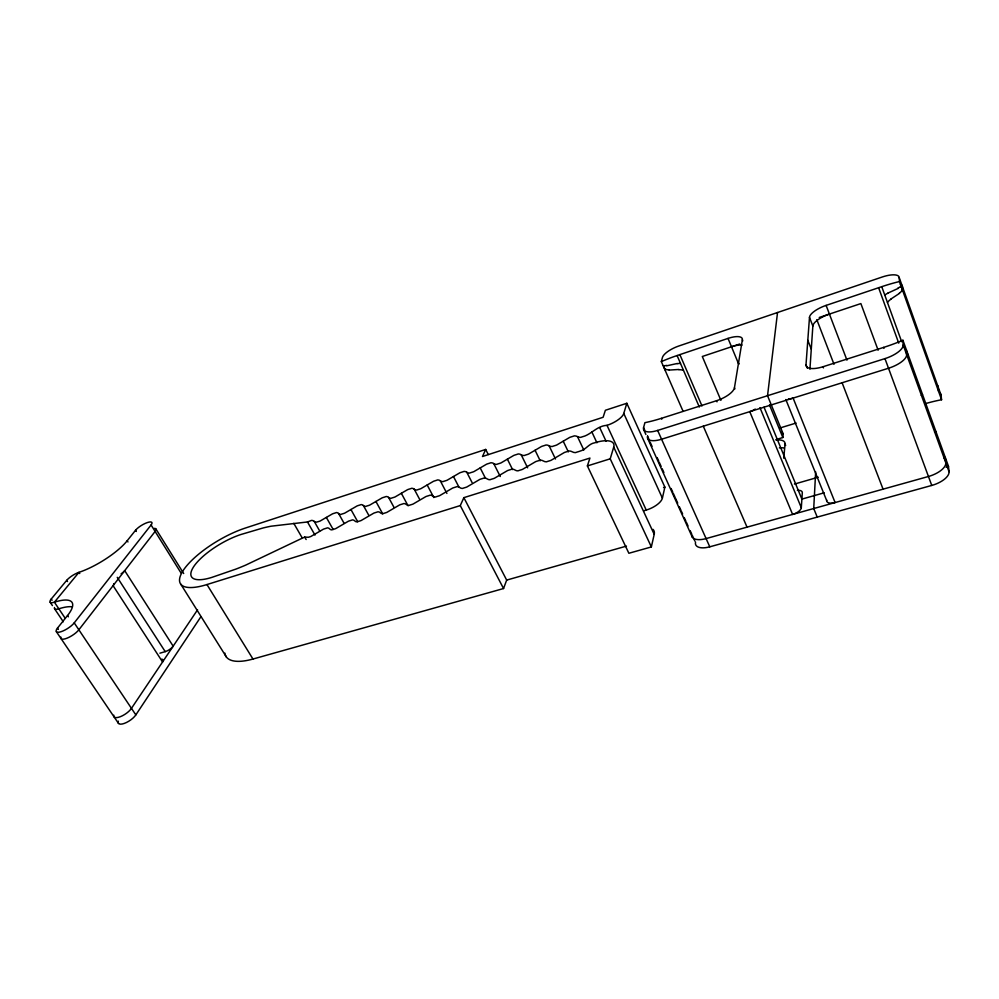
<?xml version="1.0" encoding="UTF-8"?>
<svg xmlns="http://www.w3.org/2000/svg" width="999" height="999" viewBox="0 0 999 999"><rect width="100%" height="100%" fill="white"/><g stroke="black" fill="none" stroke-linecap="round" stroke-linejoin="round"><path stroke-width="1.5" d="M788.386 398.938A9.303 3.609 -21.8 0 0 793.119 398.089L835.102 502.559A9.016 4.096 -20.5 0 1 826.685 500.599L826.71 500.049M815.659 471.878L813.723 508.528L817.232 517.107M809.927 369.243L812.849 326.036L809.49 317.345A17.458 6.044 -21.6 0 1 826.111 305.394L881.742 286.676A81.106 28.959 -20.6 0 1 899.45 281.543L899.212 277.585A17.707 5.994 -20.9 0 0 882.254 276.998L678.808 346.004A16.096 5.507 -23.9 0 0 662.449 357.467L661.338 361.613L682.816 410.714M755.281 409.066A9.128 3.546 -22.5 0 1 749.762 411.65L792.607 514.423A8.841 4.021 -21.4 0 0 801.31 507.717L802.309 492.757A8.704 3.884 -21.4 0 0 797.377 490.359M807.367 368.194L806.006 364.76L809.49 317.345M783.753 458.229L785.052 443.981A16.159 6.706 -22 0 0 776.123 440.059M776.061 439.585L782.854 437.525L783.191 433.916L767.532 395.704L777.534 312.525M734.927 388.861L734.452 387.749L742.344 339.81A16.683 5.807 -23.1 0 0 728.034 338.399L677.097 355.544A73.564 26.498 -23.9 0 0 661.338 361.613M695.541 542.107L695.479 542.445A16.921 7.73 -23.1 0 0 709.777 546.815L931.755 485.439A18.694 8.454 -18.5 0 0 949.038 471.703L948.488 466.321L902.909 340.247A81.156 28.971 -20.6 0 1 883.678 347.39L823.026 366.733A18.594 6.931 -21.4 0 1 806.006 364.76M488.249 454.508L485.689 449.438L245.279 528.071A53.909 17.72 -30.7 0 0 183.579 569.905A53.909 17.72 -30.7 0 0 206.955 584.552L460.277 505.569L463.861 497.652L589.922 458.066L587.387 465.934L628.87 553.271L651.36 546.94L654.208 534.328A24.038 10.614 -24.8 0 0 653.009 529.37M644.005 510.726L646.241 510.064A15.46 6.543 -24.4 0 0 662.387 498.139L664.872 487.137L626.823 403.271L605.382 410.277L603.121 417.27L482.492 456.506L485.689 449.438M900.836 286.026L900.786 286.376A1.461 1.274 8.3 0 1 900.511 287M649.787 441.333L647.589 435.976M664.897 369.755L665.109 368.968M644.705 430.07L643.581 427.597L644.904 422.677A73.614 26.523 -23.9 0 0 661.4 418.331L716.52 400.724A17.72 6.631 -23.1 0 0 734.452 387.749M651.36 546.94L610.214 458.816L613.723 447.077A24.7 9.428 -25.3 0 0 594.88 442.757C588.723 443.643 586.001 449.675 580.157 451.086A14.673 5.482 -25.4 0 1 577.484 451.935C572.927 454.47 571.565 449.125 566.97 451.66A14.76 5.569 -25.7 0 0 564.348 452.51L551.061 460.314A14.523 5.395 -25.9 0 1 548.439 461.151C543.881 463.686 542.807 458.279 538.261 460.801A14.598 5.482 -26.2 0 0 535.676 461.625L522.477 469.38A14.373 5.307 -26.4 0 1 519.905 470.192C515.384 472.714 514.56 467.282 510.052 469.78A14.461 5.395 -26.7 0 0 507.517 470.591L494.393 478.284A14.223 5.22 -26.8 0 1 491.87 479.083C487.387 481.58 486.813 476.123 482.342 478.596A14.323 5.295 -27.2 0 0 479.845 479.395L466.808 487.025A14.098 5.132 -27.3 0 1 464.323 487.812C459.915 490.259 459.54 484.802 455.107 487.262A14.186 5.207 -27.6 0 0 452.647 488.049L439.697 495.629A13.974 5.057 -27.7 0 1 437.25 496.403C432.829 498.851 432.742 493.344 428.334 495.779A14.073 5.12 -28 0 0 425.924 496.553L413.049 504.07A13.849 4.97 -28.1 0 1 410.651 504.832C406.256 507.267 406.406 501.735 402.023 504.158A13.949 5.032 -28.4 0 0 399.65 504.907L386.863 512.375A13.736 4.883 -28.5 0 1 384.503 513.124C380.132 515.534 380.519 509.989 376.161 512.387A13.849 4.945 -28.8 0 0 373.826 513.124L361.114 520.541A13.636 4.795 -28.9 0 1 358.791 521.278C354.433 523.663 355.057 518.106 350.724 520.479A13.736 4.858 -29.2 0 0 348.426 521.203L335.789 528.571A13.536 4.708 -29.2 0 1 333.516 529.295C329.171 531.655 330.032 526.086 325.711 528.434A13.649 4.77 -29.6 0 0 323.451 529.158L310.889 536.463A13.387 4.608 -29.6 0 1 308.329 537.262L304.732 537.1A165.896 62.949 -30.7 0 0 300.624 538.948L245.766 565.084A116.92 37.263 -29.9 0 1 235.976 569.08L211.8 577.41A40.959 13.462 -30.7 0 1 193.918 566.321A40.959 13.462 -30.7 0 1 240.921 534.502L263.074 527.971A129.346 44.431 -31.4 0 1 271.104 526.198L307.48 521.965A12.975 4.421 -29.6 0 1 309.39 521.278C314.061 518.319 313.711 523.738 317.957 521.728A13.212 4.483 -29.3 0 0 320.167 521.016L332.505 513.848A13.399 4.608 -29.3 0 1 334.727 513.136C338.936 510.814 338.249 516.183 342.47 513.861A13.299 4.558 -29 0 0 344.717 513.136L357.13 505.906A13.499 4.695 -29 0 1 359.39 505.182C363.624 502.847 363.149 508.204 367.395 505.844A13.399 4.633 -28.6 0 0 369.68 505.119L382.167 497.839A13.599 4.77 -28.6 0 1 384.465 497.102C388.711 494.742 388.474 500.074 392.732 497.714A13.499 4.72 -28.3 0 0 395.055 496.965L407.617 489.635A13.711 4.858 -28.2 0 1 409.952 488.886C414.223 486.513 414.21 491.82 418.494 489.435A13.611 4.795 -27.9 0 0 420.866 488.673L433.504 481.293A13.824 4.945 -27.8 0 1 435.876 480.531C440.172 478.134 440.397 483.429 444.692 481.019A13.724 4.87 -27.5 0 0 447.102 480.244L459.815 472.814A13.936 5.032 -27.4 0 1 462.237 472.028C466.558 469.617 467.02 474.887 471.353 472.452A13.849 4.958 -27.1 0 0 473.801 471.665L486.588 464.185A14.073 5.107 -27 0 1 489.048 463.386C493.406 460.951 494.093 466.196 498.464 463.736A13.986 5.045 -26.7 0 0 500.949 462.937L513.823 455.407A14.198 5.195 -26.5 0 1 516.333 454.595C520.716 452.147 521.653 457.342 526.048 454.882A14.123 5.12 -26.2 0 0 528.583 454.07L541.533 446.466A14.348 5.282 -26.1 0 1 544.08 445.654C548.501 443.181 549.675 448.351 554.12 445.854A14.261 5.207 -25.8 0 0 556.693 445.03L569.73 437.387A14.498 5.37 -25.6 0 1 572.327 436.551C576.798 434.053 578.209 439.185 582.692 436.675A14.423 5.282 -25.3 0 0 585.314 435.839C592.782 432.617 597.989 425.786 607.017 425.337A15.872 5.794 -24.9 0 0 623.776 413.461L626.823 403.271M224.862 653.121A52.635 20.08 -31.2 0 0 252.972 659.04L503.546 588.536L506.668 580.094L463.861 497.652M118.344 721.153A10.964 4.071 -33.7 0 0 124.301 723.413A10.964 4.071 -33.7 0 0 135.839 714.897L200.799 616.87M197.552 609.815L131.456 708.353A10.989 4.033 -33.6 0 1 120.317 716.708A10.989 4.033 -33.6 0 1 113.786 715.197M51.261 599A10.664 3.097 -32.2 0 0 54.396 602.197A44.193 13.062 -32.7 0 1 67.52 615.546L57.492 628.109A11.301 3.459 -32.6 0 0 60.902 631.755A11.301 3.459 -32.6 0 0 74.226 622.877L151.086 524.987A10.04 2.872 -30.9 0 0 147.303 522.577A10.04 2.872 -30.9 0 0 135.552 530.257L127.185 540.746A40.335 11.351 -31.4 0 1 78.946 572.34A10.415 2.985 -31.9 0 0 66.708 580.344L51.261 599L52.085 600.237M890.796 299.101L899.462 293.394M907.966 354.258L906.667 355.032M922.502 394.63L921.265 395.354M935.876 431.468L934.589 432.167M887.749 293.182L898.151 288.411M945.266 457.43L945.803 462.762A18.744 8.379 -18.6 0 1 928.458 476.486L706.093 538.586A16.971 7.655 -23.2 0 1 691.808 534.315L690.197 530.744M944.455 457.792L943.93 457.954M739.797 343.993L702.309 356.493L720.916 400.362M819.255 317.47L860.876 303.584L878.133 350.224M643.581 427.597A17.557 6.656 -24.1 0 0 657.642 430.432L884.964 358.616A19.431 7.318 -20.4 0 0 903.183 345.005L902.909 340.247M587.387 465.934L610.214 458.816M779.72 428.059L796.103 423.052M663.548 487.537L664.872 487.137M159.902 653.184L165.222 651.635A6.831 2.423 -32.3 0 0 173.164 646.166L124.713 570.654A7.005 2.098 -31.6 0 1 121.104 573.788M794.442 484.078L818.243 477.222M506.668 580.094L626.473 546.103M824.212 492.794L801.885 499.1L764.023 407.18M666.795 365.796L677.21 363.511M669.118 370.08L678.933 369.468M781.742 432.442L783.191 433.916M663.299 365.597L663.548 365.796A1.349 1.224 -19.3 0 0 664.16 366.084M664.61 368.469L664.71 368.606A2.298 2.123 -22.4 0 0 664.26 368.057M664.822 368.743L664.922 368.868A2.535 2.323 -19.3 0 0 665.671 369.58M56.419 631.768L118.519 723.438M57.492 628.109L58.367 629.407M50.212 602.31L52.423 605.606M54.645 608.891L63.312 621.778M67.52 615.546L68.382 616.82M65.272 618.381L54.396 602.197L78.946 572.34L79.745 573.551M74.226 622.877L135.839 714.897M66.708 580.344L67.507 581.555M117.245 577.322L165.222 651.635M127.185 540.746L127.959 541.957M135.552 530.257L136.314 531.456M180.782 584.178L226.386 657.005M155.994 529.095L183.691 573.526M151.086 524.987L181.131 573.151M206.955 584.552L252.972 659.04M293.793 523.351L301.985 537.524M304.732 537.1L306.144 539.535M307.48 521.965L314.997 535.089M314.198 521.341L319.68 530.944M326.348 517.432L333.179 529.495M338.586 513.498L344.043 523.201M350.936 509.515L357.717 521.703M363.374 505.519L368.793 515.322M375.924 501.473L382.679 513.798M388.586 497.402L393.968 507.317M401.348 493.294L408.042 505.756M414.21 489.16L419.555 499.188M427.185 484.977L433.841 497.577M440.272 480.769L446.903 493.431M460.277 505.569L503.546 588.536M453.471 476.523L458.753 486.725M466.77 472.24L472.04 482.492M480.194 467.919L485.452 478.234M493.731 463.561L500.262 476.511M507.392 459.165L512.599 469.605M521.166 454.732L527.634 467.832M535.064 450.262L540.222 460.814M549.075 445.754L555.494 459.003M563.224 441.208L568.331 451.873M577.484 436.613L583.828 450.025M591.87 431.98L596.927 442.782M599.762 427.672L606.043 441.171M607.017 425.337L646.241 510.064M613.723 447.077L654.208 534.328M623.776 413.461L662.387 498.139M650.361 442.594L652.06 446.366M657.155 457.629L658.841 461.363M659.402 462.612L661.088 466.333M662.212 468.818L663.885 472.527M671.103 488.511L672.764 492.17M673.314 493.394L674.962 497.052M675.511 498.264L677.709 503.121M679.357 506.755L680.993 510.377M681.53 511.575L682.629 513.986M684.253 517.594L685.876 521.191M686.425 522.39L688.036 525.973M692.419 535.676L694.867 541.096M643.918 430.144L645.891 434.515M647.864 438.861L692.332 537.2M657.642 430.432L709.777 546.815M661.4 418.331L661.788 419.18M703.296 426.186L747.04 527.16M677.097 355.544L699.312 406.993M679.869 354.62L701.985 405.944M716.52 400.724L716.995 401.848M738.523 363.012L738.985 364.098M728.034 338.399L738.511 363.686M759.952 407.629L801.31 507.717M769.492 404.932L782.854 437.525M742.344 339.81L742.781 340.871M785.052 443.981L785.664 445.467M785.826 399.525L826.685 500.599M807.804 340.272L811.288 349.188M823.026 366.733L823.476 367.894M842.107 382.754L883.066 489.16M816.832 319.692L834.015 364.298M826.111 305.394L846.965 360.164M883.678 347.39L884.015 348.314M884.964 358.616L931.755 485.439M903.183 345.005L949.038 471.703M881.742 286.676L901.672 341.733M878.62 287.737L898.75 343.169M899.212 277.585L941.083 395.242L941.558 399.75A78.159 33.604 -18.9 0 0 925.261 403.683M899.45 281.543L941.558 399.75M938.573 391.383L938.123 386.913A17.133 6.918 -19.3 0 0 936.712 384.665M902.634 290.484L902.384 286.488A17.657 6.069 -20.8 0 0 900.336 284.216M906.368 349.812L906.667 354.62A19.368 7.405 -20.2 0 1 888.511 368.244L661.588 439.235A17.507 6.743 -24 0 1 647.502 436.288M939.672 392.969A17.083 6.981 -19.2 0 1 941.083 395.242M812.849 326.036A17.408 6.131 -21.5 0 1 829.42 314.086M948.488 466.321A78.197 33.616 -18.9 0 1 946.103 467.257M884.777 295.042A25.887 24.713 -9.8 0 1 887.774 293.244M900.249 286.788A11.538 9.116 -1.8 0 1 897.926 288.087M887.462 302.397A18.756 17.308 -4.1 0 1 890.896 299.213M901.785 290.784A9.228 7.592 -2.3 0 1 899.287 293.207M901.897 290.821A2.747 2.41 8.8 0 0 901.96 289.772L901.91 289.298A2.51 2.198 11.7 0 1 901.885 288.686M731.493 346.753A16.633 5.882 -23 0 1 742.032 345.067M677.235 363.673A23.589 23.139 7.5 0 1 680.431 363.424M779.357 447.927A16.121 6.781 -21.9 0 1 784.327 448.027M666.708 365.409A10.502 8.729 -13.7 0 1 664.198 365.709M678.933 369.705A17.058 16.196 2.2 0 1 683.291 370.242M669.118 369.792A8.404 7.218 -10.6 0 1 665.771 369.38M54.483 607.492A10.639 3.134 -32.3 0 0 58.841 608.803A44.093 13.249 -32.8 0 1 71.354 606.73M161.676 659.24A6.956 2.485 -32.7 0 1 162.562 661.975L113.074 585.664A7.143 2.16 -31.9 0 0 113.724 583.666M60.914 637.112A11.276 3.509 -32.7 0 0 67.233 638.099A11.276 3.509 -32.7 0 0 78.859 629.807L155.107 531.443A10.015 2.91 -31 0 0 154.408 528.359"/></g></svg>
